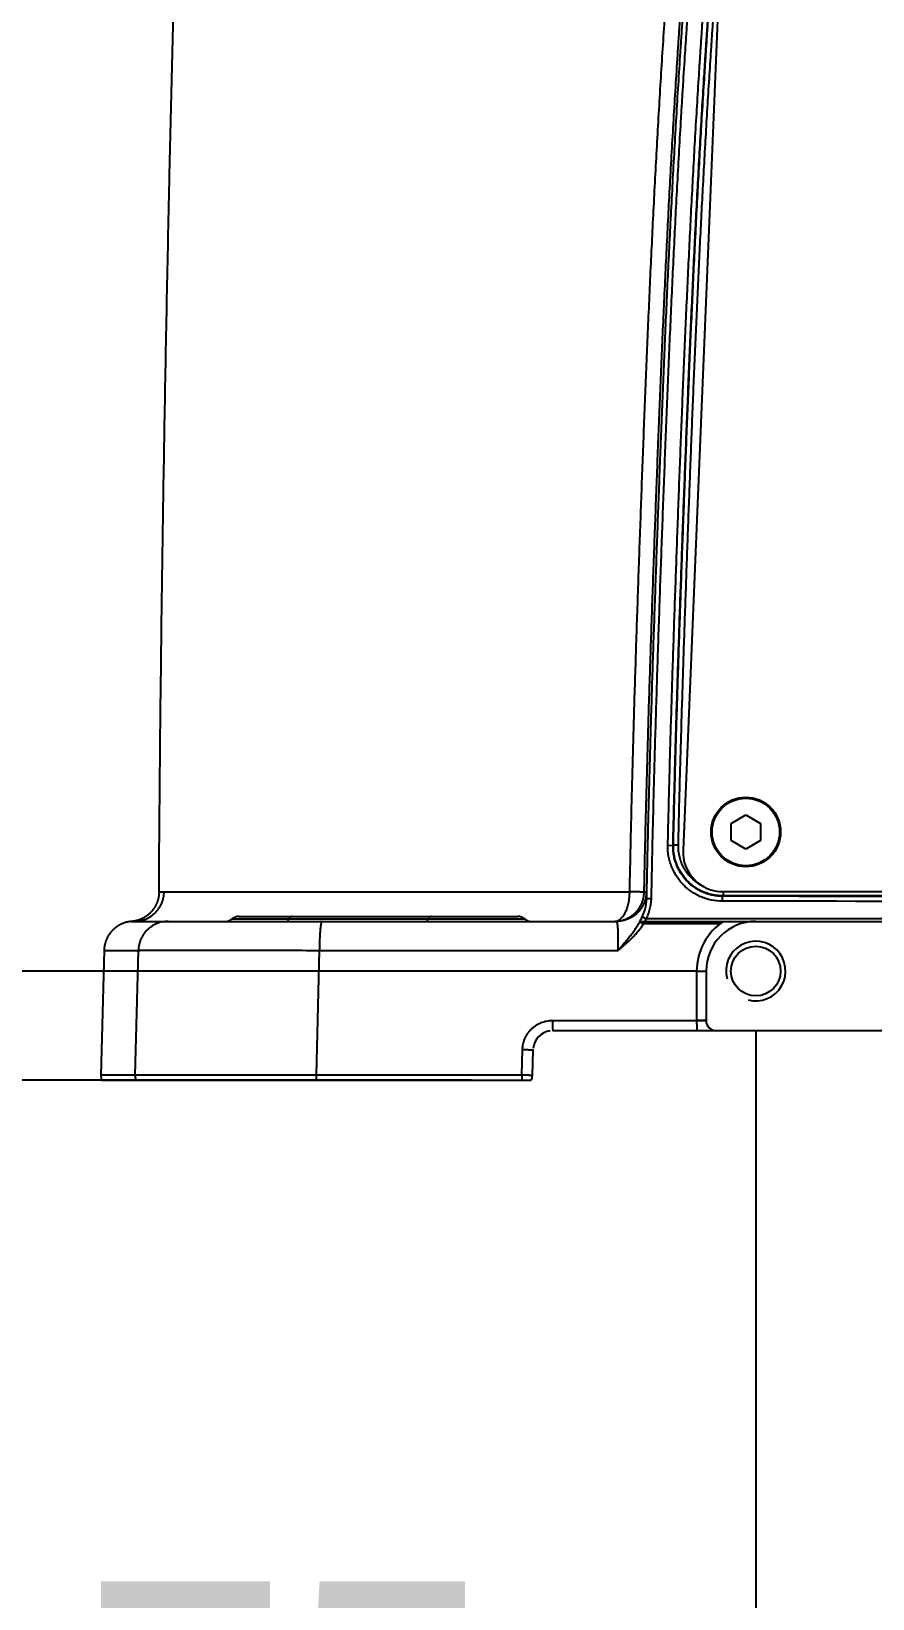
# Model space of a CAD drawing. Header units: millimetres. Extents: x 4086 to 8300, y 123 to 1549.
# Drawn here: x 6965.15 to 6986.33, y 619.69 to 659.13 of the extents above; entities that cross this region are included whole.
import ezdxf

# ---------------------------------------------------------------- set-up
doc = ezdxf.new("R2010")
doc.units = ezdxf.units.MM
for name, color, linetype in [('外形图', 7, 'Continuous'), ('尺寸标注', 7, 'Continuous'), ('整机图形', 7, 'Continuous')]:
    doc.layers.add(name, color=color, linetype=linetype)
doc.styles.add('思源黑', font='SourceHanSansCN-Normal.ttf')
doc.dimstyles.new('尺寸标注_1_4比例', dxfattribs={"dimtxt": 7, "dimasz": 6, "dimexe": 2, "dimexo": 1.5, "dimgap": 1, "dimtad": 1, "dimdec": 1, "dimlfac": 4, "dimdsep": 46, "dimtxsty": '思源黑', "dimcen": 0.09, "dimadec": 0, "dimazin": 0, "dimtp": 0.01, "dimtm": 0.01, "dimtfac": 1, "dimtdec": 1, "dimtofl": 0, "dimtmove": 0, "dimatfit": 3, "dimfxl": 1, "dimtolj": 1, "dimarcsym": 0})

# ---------------------------------------------------------------- blocks, each defined once
blk = doc.blocks.new('*D966')
at = {"layer": 'Defpoints', "color": 0}
for p in [(6997.764, 695.237), (6925.105, 632.737), (6972.335, 632.737)]:
    blk.add_point(p, dxfattribs=at)
at = {"layer": '尺寸标注', "color": 0, "lineweight": -2}
for p, q in [((6996.264, 695.237), (6923.105, 695.237)), ((6925.105, 689.237), (6925.105, 638.737)), ((6970.835, 632.737), (6923.105, 632.737))]:
    blk.add_line(p, q, dxfattribs=at)
at = {"layer": '尺寸标注', "color": 0}
for points in [[(6926.105, 689.237), (6924.105, 689.237), (6925.105, 695.237)], [(6924.105, 638.737), (6926.105, 638.737), (6925.105, 632.737)]]:
    blk.add_solid(points, dxfattribs=at)
at = {"layer": '尺寸标注', "color": 0, "insert": (6920.481, 664.863), "char_height": 7, "attachment_point": 5, "rotation": 90, "style": '思源黑'}
blk.add_mtext('\\A1;250', dxfattribs=at)
blk = doc.blocks.new('*D971')
at = {"layer": 'Defpoints', "color": 0}
for p in [(6855.764, 831.362), (6992.764, 628.928), (6855.764, 589.936)]:
    blk.add_point(p, dxfattribs=at)
at = {"layer": '尺寸标注', "color": 0, "lineweight": -2}
for p, q in [((6855.764, 829.862), (6855.764, 587.936)), ((6992.764, 627.428), (6992.764, 587.936)), ((6986.764, 589.936), (6861.764, 589.936))]:
    blk.add_line(p, q, dxfattribs=at)
at = {"layer": '尺寸标注', "color": 0}
for points in [[(6861.764, 590.936), (6861.764, 588.936), (6855.764, 589.936)], [(6986.764, 588.936), (6986.764, 590.936), (6992.764, 589.936)]]:
    blk.add_solid(points, dxfattribs=at)
at = {"layer": '尺寸标注', "color": 0, "insert": (6924.264, 594.551), "char_height": 7, "attachment_point": 5, "style": '思源黑'}
blk.add_mtext('\\A1;548', dxfattribs=at)
blk = doc.blocks.new('*D973')
at = {"layer": 'Defpoints', "color": 0}
for p in [(6978.764, 855.112), (7014.387, 632.737), (7073.522, 632.737)]:
    blk.add_point(p, dxfattribs=at)
at = {"layer": '尺寸标注', "color": 0, "lineweight": -2}
for p, q in [((6980.264, 855.112), (7075.522, 855.112)), ((7073.522, 849.112), (7073.522, 638.737)), ((7015.887, 632.737), (7075.522, 632.737))]:
    blk.add_line(p, q, dxfattribs=at)
at = {"layer": '尺寸标注', "color": 0}
for points in [[(7074.522, 849.112), (7072.522, 849.112), (7073.522, 855.112)], [(7072.522, 638.737), (7074.522, 638.737), (7073.522, 632.737)]]:
    blk.add_solid(points, dxfattribs=at)
at = {"layer": '尺寸标注', "color": 0, "insert": (7068.898, 743.924), "char_height": 7, "attachment_point": 5, "rotation": 90, "style": '思源黑'}
blk.add_mtext('\\A1;889.5', dxfattribs=at)
blk = doc.blocks.new('*D1003')
at = {"layer": 'Defpoints', "color": 0}
for p in [(6983.389, 635.487), (7002.139, 635.487), (7002.139, 612.013)]:
    blk.add_point(p, dxfattribs=at)
at = {"layer": '尺寸标注', "color": 0, "lineweight": -2}
for p, q in [((6983.389, 633.987), (6983.389, 610.013)), ((7002.139, 633.987), (7002.139, 610.013)), ((6983.389, 612.013), (6965.874, 612.013)), ((6989.389, 612.013), (6996.139, 612.013))]:
    blk.add_line(p, q, dxfattribs=at)
at = {"layer": '尺寸标注', "color": 0}
for points in [[(6989.389, 613.013), (6989.389, 611.013), (6983.389, 612.013)], [(6996.139, 611.013), (6996.139, 613.013), (7002.139, 612.013)]]:
    blk.add_solid(points, dxfattribs=at)
at = {"layer": '尺寸标注', "color": 0, "insert": (6971.632, 616.576), "char_height": 7, "attachment_point": 5, "style": '思源黑'}
blk.add_mtext('\\A1;75', dxfattribs=at)
blk = doc.blocks.new('*D1004')
at = {"layer": 'Defpoints', "color": 0}
for p in [(6983.389, 635.487), (6946.605, 632.737), (6977.734, 632.737)]:
    blk.add_point(p, dxfattribs=at)
at = {"layer": '整机图形', "color": 0, "lineweight": -2}
for p, q in [((6946.605, 641.487), (6946.605, 658.505)), ((6981.889, 635.487), (6944.605, 635.487)), ((6976.234, 632.737), (6944.605, 632.737)), ((6946.605, 626.737), (6946.605, 620.737))]:
    blk.add_line(p, q, dxfattribs=at)
at = {"layer": '整机图形', "color": 0}
for points in [[(6945.605, 641.487), (6947.605, 641.487), (6946.605, 635.487)], [(6947.605, 626.737), (6945.605, 626.737), (6946.605, 632.737)]]:
    blk.add_solid(points, dxfattribs=at)
at = {"layer": '整机图形', "color": 0, "insert": (6942.105, 652.996), "char_height": 7, "attachment_point": 5, "rotation": 90, "style": '思源黑'}
blk.add_mtext('\\A1;11', dxfattribs=at)

msp = doc.modelspace()

# ---------------------------------------------------------------- linework, layer by layer
at = {"layer": '外形图'}
for p, q in [((6982.5865, 663.297), (6981.5573, 638.5284)), ((6982.7666, 639.2018), (6983.139, 639.4168)), ((6983.139, 639.4168), (6983.5114, 639.2018)), ((6982.7666, 638.7718), (6982.7666, 639.2018)), ((6983.5114, 639.2018), (6983.5114, 638.7718)), ((6981.1753, 638.6504), (6981.3062, 638.6475)), ((6981.3149, 638.656), (6981.3062, 638.6475)), ((6981.4398, 638.6531), (6981.3149, 638.656)), ((6983.139, 638.5568), (6982.7666, 638.7718)), ((6983.5114, 638.7718), (6983.139, 638.5568)), ((6968.4944, 637.4824), (6980.2164, 637.4824)), ((6980.6348, 637.4714), (6980.5803, 637.4714)), ((6982.5644, 637.3772), (6982.5546, 637.3676)), ((6982.5564, 637.4868), (7002.9716, 637.4868)), ((6982.5644, 637.4868), (6982.5644, 637.3772)), ((7002.9639, 637.3772), (6982.5644, 637.3772)), ((6980.6432, 637.3156), (6980.762, 637.3131)), ((6967.6772, 636.7346), (6967.6709, 636.7341)), ((6967.6808, 636.7349), (6967.6772, 636.7346)), ((6967.6842, 636.7352), (6967.6808, 636.7349)), ((6967.6877, 636.7355), (6967.6842, 636.7352)), ((6967.6911, 636.7359), (6967.6877, 636.7355)), ((6967.695, 636.7363), (6967.6911, 636.7359)), ((6967.6991, 636.7367), (6967.695, 636.7363)), ((6967.7028, 636.7371), (6967.6991, 636.7367)), ((6967.7077, 636.7377), (6967.7028, 636.7371)), ((6967.7139, 636.7384), (6967.7077, 636.7377)), ((6967.7481, 636.7368), (6967.7483, 636.7368)), ((6967.7482, 636.7368), (6967.7481, 636.7368)), ((6967.7483, 636.7368), (6979.885, 636.7368)), ((6970.2129, 636.7993), (6977.5652, 636.7993)), ((6970.3782, 636.8618), (6977.3997, 636.8618)), ((6980.5088, 636.7368), (7005.0193, 636.7368)), ((6982.488, 636.6714), (6980.5573, 636.6714)), ((7004.8959, 636.8023), (6980.6322, 636.8023)), ((6966.9849, 636.0065), (6966.9027, 632.8684)), ((6966.9849, 636.0065), (6967.8472, 636.0065)), ((6967.7713, 632.8684), (6967.8472, 636.0065)), ((6972.3283, 632.8684), (6972.4058, 636.0065)), ((6972.4058, 636.0065), (6979.9233, 636.0065)), ((6981.9003, 635.4803), (6981.9003, 634.2429)), ((6982.139, 635.4868), (6982.139, 634.2364)), ((6978.2688, 634.243), (6982.139, 634.243)), ((6978.2688, 634.2429), (6981.9003, 634.2429)), ((6981.9082, 634.243), (6981.9003, 634.2429)), ((6978.2814, 633.9864), (7007.2442, 633.9864)), ((6978.2838, 633.9864), (7007.2442, 633.9864)), ((6977.5014, 632.8684), (6977.5183, 633.5126)), ((6977.7671, 632.8553), (6977.784, 633.4995)), ((6967.7713, 632.8684), (6966.9027, 632.8684)), ((6966.9361, 632.7368), (6977.7337, 632.7368)), ((6972.3283, 632.8684), (6967.7713, 632.8684)), ((6977.5014, 632.8684), (6972.3283, 632.8684))]:
    msp.add_line(p, q, dxfattribs=at)
for points in [[(6968.3681, 637.4779), (6968.368, 637.4683), (6968.3677, 637.4585), (6968.3674, 637.4488), (6968.3669, 637.439), (6968.3663, 637.4293), (6968.3655, 637.4196), (6968.3646, 637.4099), (6968.3636, 637.4001), (6968.3625, 637.3905), (6968.3612, 637.3808), (6968.3598, 637.3711), (6968.3583, 637.3615), (6968.3567, 637.3519), (6968.3549, 637.3423), (6968.3531, 637.3327), (6968.351, 637.3231), (6968.3489, 637.3136), (6968.3467, 637.3041), (6968.3443, 637.2947), (6968.3418, 637.2852), (6968.3391, 637.2758), (6968.3364, 637.2665), (6968.3335, 637.2572), (6968.3305, 637.2479), (6968.3274, 637.2386), (6968.3242, 637.2294), (6968.3208, 637.2202), (6968.3174, 637.2111), (6968.3138, 637.202), (6968.3101, 637.193), (6968.3063, 637.184), (6968.3023, 637.1751), (6968.2983, 637.1662), (6968.2941, 637.1574), (6968.2898, 637.1487), (6968.2854, 637.1399), (6968.2809, 637.1313), (6968.2763, 637.1227), (6968.2716, 637.1142), (6968.2667, 637.1057), (6968.2618, 637.0973), (6968.2567, 637.089), (6968.2515, 637.0807), (6968.2462, 637.0725), (6968.2409, 637.0643), (6968.2354, 637.0563), (6968.2298, 637.0483), (6968.2241, 637.0404), (6968.2183, 637.0325), (6968.2124, 637.0247), (6968.2064, 637.017), (6968.2003, 637.0094), (6968.1941, 637.0019), (6968.1878, 636.9945), (6968.1814, 636.9871), (6968.1749, 636.9798), (6968.1683, 636.9726), (6968.1616, 636.9655), (6968.1548, 636.9585), (6968.148, 636.9515), (6968.141, 636.9447), (6968.134, 636.9379), (6968.1269, 636.9312), (6968.1197, 636.9247), (6968.1124, 636.9182), (6968.105, 636.9118), (6968.0975, 636.9055), (6968.09, 636.8993), (6968.0824, 636.8933), (6968.0747, 636.8873), (6968.0669, 636.8814), (6968.059, 636.8756), (6968.0511, 636.8699), (6968.0431, 636.8643), (6968.035, 636.8588), (6968.0269, 636.8535), (6968.0186, 636.8482), (6968.0104, 636.8431), (6968.002, 636.838), (6967.9936, 636.8331), (6967.9851, 636.8282), (6967.9766, 636.8235), (6967.968, 636.8189), (6967.9593, 636.8144), (6967.9506, 636.81), (6967.9418, 636.8058), (6967.933, 636.8016), (6967.9241, 636.7976), (6967.9152, 636.7937), (6967.9062, 636.7898), (6967.8972, 636.7862), (6967.8881, 636.7826), (6967.879, 636.7791), (6967.8698, 636.7758), (6967.8605, 636.7726), (6967.8513, 636.7695), (6967.8423, 636.7666), (6967.8338, 636.764), (6967.8257, 636.7616), (6967.8181, 636.7595), (6967.8109, 636.7575), (6967.804, 636.7557), (6967.7975, 636.7541), (6967.7912, 636.7526), (6967.7852, 636.7512), (6967.7794, 636.7499), (6967.7739, 636.7487), (6967.7686, 636.7476), (6967.7634, 636.7465), (6967.7585, 636.7456), (6967.7537, 636.7447), (6967.7491, 636.7438), (6967.7446, 636.7431), (6967.7403, 636.7423), (6967.7361, 636.7417), (6967.7321, 636.741), (6967.7282, 636.7404), (6967.7244, 636.7399), (6967.7207, 636.7394), (6967.7172, 636.7389), (6967.7139, 636.7384)], [(6967.6709, 636.7341), (6967.6611, 636.7332), (6967.6513, 636.7322), (6967.6416, 636.7311), (6967.632, 636.7298), (6967.6223, 636.7284), (6967.6126, 636.7269), (6967.603, 636.7252), (6967.5934, 636.7234), (6967.5838, 636.7215), (6967.5742, 636.7195), (6967.5647, 636.7173), (6967.5552, 636.7151), (6967.5457, 636.7127), (6967.5363, 636.7101), (6967.5269, 636.7075), (6967.5175, 636.7047), (6967.5082, 636.7018), (6967.4989, 636.6988), (6967.4896, 636.6957), (6967.4804, 636.6924), (6967.4712, 636.6891), (6967.4621, 636.6856), (6967.453, 636.682), (6967.444, 636.6782), (6967.435, 636.6744), (6967.426, 636.6704), (6967.4172, 636.6663), (6967.4083, 636.6621), (6967.3996, 636.6578), (6967.3908, 636.6534), (6967.3822, 636.6489), (6967.3736, 636.6442), (6967.3651, 636.6395), (6967.3566, 636.6346), (6967.3482, 636.6296), (6967.3398, 636.6245), (6967.3315, 636.6193), (6967.3233, 636.614), (6967.3152, 636.6086), (6967.3071, 636.6031), (6967.2991, 636.5974), (6967.2912, 636.5917), (6967.2834, 636.5859), (6967.2756, 636.58), (6967.2679, 636.5739), (6967.2603, 636.5678), (6967.2528, 636.5616), (6967.2453, 636.5552), (6967.238, 636.5488), (6967.2307, 636.5423), (6967.2235, 636.5357), (6967.2164, 636.529), (6967.2094, 636.5222), (6967.2024, 636.5153), (6967.1956, 636.5083), (6967.1888, 636.5012), (6967.1822, 636.4941), (6967.1756, 636.4868), (6967.1691, 636.4795), (6967.1628, 636.4721), (6967.1565, 636.4646), (6967.1503, 636.457), (6967.1442, 636.4494), (6967.1383, 636.4416), (6967.1324, 636.4338), (6967.1266, 636.4259), (6967.1209, 636.418), (6967.1154, 636.4099), (6967.1099, 636.4018), (6967.1046, 636.3936), (6967.0993, 636.3854), (6967.0942, 636.3771), (6967.0891, 636.3687), (6967.0842, 636.3603), (6967.0794, 636.3518), (6967.0747, 636.3432), (6967.0701, 636.3346), (6967.0656, 636.3259), (6967.0613, 636.3171), (6967.057, 636.3083), (6967.0529, 636.2995), (6967.0489, 636.2905), (6967.045, 636.2816), (6967.0412, 636.2726), (6967.0375, 636.2635), (6967.034, 636.2544), (6967.0306, 636.2452), (6967.0273, 636.236), (6967.0241, 636.2268), (6967.021, 636.2175), (6967.0181, 636.2082), (6967.0152, 636.1988), (6967.0125, 636.1895), (6967.01, 636.18), (6967.0075, 636.1706), (6967.0052, 636.1611), (6967.003, 636.1516), (6967.0009, 636.142), (6966.9989, 636.1324), (6966.9971, 636.1228), (6966.9954, 636.1132), (6966.9938, 636.1036), (6966.9923, 636.0939), (6966.991, 636.0842), (6966.9898, 636.0745), (6966.9887, 636.0648), (6966.9878, 636.0551), (6966.9869, 636.0453), (6966.9862, 636.0356), (6966.9857, 636.0258), (6966.9852, 636.0161), (6966.9849, 636.0065)], [(6966.9027, 632.8684), (6966.9027, 632.8644), (6966.9026, 632.8602), (6966.9027, 632.8561), (6966.9028, 632.8519), (6966.903, 632.8477), (6966.9033, 632.8435), (6966.9037, 632.8394), (6966.9041, 632.8352), (6966.9045, 632.8311), (6966.9051, 632.8269), (6966.9057, 632.8228), (6966.9064, 632.8187), (6966.9072, 632.8146), (6966.908, 632.8105), (6966.9089, 632.8064), (6966.9098, 632.8023), (6966.9109, 632.7983), (6966.912, 632.7942), (6966.9131, 632.7902), (6966.9143, 632.7862), (6966.9156, 632.7823), (6966.917, 632.7783), (6966.9184, 632.7744), (6966.9199, 632.7705), (6966.9215, 632.7666), (6966.9231, 632.7628), (6966.9248, 632.759), (6966.9266, 632.7552), (6966.9284, 632.7514), (6966.9302, 632.7477), (6966.9322, 632.744), (6966.9342, 632.7403), (6966.9361, 632.7368)]]:
    msp.add_lwpolyline(points, dxfattribs=at)
for centre, radius in [((6983.139, 638.9868), 0.875), ((6983.139, 638.9868), 0.85), ((6983.389, 635.4868), 0.625)]:
    msp.add_circle(centre, radius, dxfattribs=at)
for centre, radius, start, end in [((6982.5564, 638.4868), 1, 177.62066, 270), ((6970.0475, 636.9868), 0.25, 270, 311.40962), ((6970.3782, 636.6118), 0.25, 90, 131.40962), ((6977.3998, 636.6118), 0.25, 48.59038, 90), ((6977.7305, 636.9868), 0.25, 228.59038, 270), ((6983.4007, 635.4806), 1.5004, 123.14348, 180.01016), ((6983.389, 635.4868), 1.25, 90, 180), ((6983.389, 635.4868), 0.75, 255, 195), ((6982.389, 634.2364), 0.25, 180, 270), ((6978.2838, 633.4864), 0.5, 98.23878, 174.29716), ((6977.5172, 632.8618), 0.25, 330, 358.5)]:
    msp.add_arc(centre, radius, start, end, dxfattribs=at)
for points, knots in [([(6968.3681, 637.4779), (6968.3742, 638.4944), (6968.3899, 640.5299), (6968.4232, 643.5805), (6968.4651, 646.6195), (6968.5145, 649.6276), (6968.5704, 652.5857), (6968.6505, 656.3746), (6968.7395, 660.0332), (6968.8354, 663.5448), (6968.9078, 666.0089), (6968.9825, 668.382), (6969.0602, 670.6929), (6969.1414, 672.9706), (6969.2561, 676.0251), (6969.3482, 678.3233), (6969.4116, 679.867)], [0, 0, 0, 0, 0.0719176, 0.1440141, 0.2158379, 0.2869372, 0.3568601, 0.4251548, 0.5550505, 0.6157757, 0.6736878, 0.7294516, 0.7837516, 0.8372722, 0.8906976, 1, 1, 1, 1]), ([(6980.2164, 637.4824), (6980.2274, 638.0266), (6980.2512, 639.1149), (6980.2926, 640.7473), (6980.3317, 642.1075), (6980.3656, 643.1955), (6980.3921, 644.0115), (6980.4196, 644.8275), (6980.4479, 645.6435), (6980.4767, 646.4594), (6980.5061, 647.2753), (6980.5361, 648.0912), (6980.567, 648.9071), (6980.5988, 649.723), (6980.6427, 650.8107), (6980.7005, 652.1702), (6980.7632, 653.5295), (6980.8168, 654.6168), (6980.8589, 655.4322), (6980.903, 656.2474), (6980.9493, 657.0625), (6980.9978, 657.8775), (6981.0486, 658.6924), (6981.093, 659.3713), (6981.1297, 659.9144), (6981.1579, 660.3216), (6981.187, 660.7288), (6981.2176, 661.1358), (6981.2503, 661.5427), (6981.297, 662.0849), (6981.361, 662.7621), (6981.4175, 663.3034), (6981.4468, 663.5739)], [0, 0, 0, 0, 0.0625011, 0.1250022, 0.1875034, 0.2187539, 0.2500045, 0.2812552, 0.3125058, 0.3437566, 0.3750073, 0.4062581, 0.437509, 0.4687598, 0.5000107, 0.5625123, 0.6250139, 0.6562647, 0.6875153, 0.7187659, 0.7500164, 0.7812668, 0.8125169, 0.8437669, 0.8593918, 0.8750167, 0.8906415, 0.906266, 0.92189, 0.9375135, 0.9687582, 1, 1, 1, 1]), ([(6980.5803, 637.4714), (6980.5916, 638.0145), (6980.616, 639.1008), (6980.6583, 640.7301), (6980.7063, 642.3593), (6980.7507, 643.7168), (6980.7881, 644.8027), (6980.817, 645.6171), (6980.8465, 646.4315), (6980.8765, 647.2459), (6980.9072, 648.0603), (6980.9492, 649.146), (6981.0041, 650.5031), (6981.0749, 652.1315), (6981.1389, 653.4882), (6981.1937, 654.5734), (6981.2367, 655.3872), (6981.2817, 656.2009), (6981.3289, 657.0144), (6981.3784, 657.8278), (6981.4217, 658.5055), (6981.4576, 659.0476), (6981.4851, 659.4542), (6981.5086, 659.7929), (6981.5277, 660.0638), (6981.547, 660.3348), (6981.5717, 660.6734), (6981.603, 661.0797), (6981.6364, 661.4857), (6981.6841, 662.0268), (6981.7496, 662.7026), (6981.8075, 663.2426), (6981.8376, 663.5125)], [0, 0, 0, 0, 0.0625014, 0.1250027, 0.1875041, 0.2500055, 0.2812562, 0.312507, 0.3437579, 0.3750088, 0.4062597, 0.4375107, 0.5000127, 0.5625147, 0.6250166, 0.6562674, 0.6875182, 0.7187689, 0.7500194, 0.7812698, 0.81252, 0.828145, 0.8437699, 0.8593948, 0.8672072, 0.8750196, 0.8906443, 0.9062686, 0.9218925, 0.9375156, 0.9687594, 1, 1, 1, 1]), ([(6980.6432, 637.3156), (6980.6543, 637.8619), (6980.6784, 638.9543), (6980.7204, 640.5929), (6980.7681, 642.2313), (6980.8123, 643.5965), (6980.8498, 644.6886), (6980.8787, 645.5077), (6980.9082, 646.3267), (6980.9383, 647.1457), (6980.969, 647.9647), (6981.0111, 649.0566), (6981.0661, 650.4214), (6981.1371, 652.059), (6981.214, 653.6963), (6981.2841, 655.0604), (6981.3443, 656.1515), (6981.3916, 656.9697), (6981.4412, 657.7877), (6981.4846, 658.4693), (6981.5205, 659.0145), (6981.5481, 659.4234), (6981.5716, 659.764), (6981.5908, 660.0365), (6981.6102, 660.309), (6981.6349, 660.6496), (6981.6663, 661.0582), (6981.6997, 661.4666), (6981.7474, 662.0109), (6981.8131, 662.6907), (6981.8711, 663.234), (6981.9012, 663.5055)], [0, 0, 0, 0, 0.0625001, 0.1250003, 0.1875004, 0.2500005, 0.2812506, 0.3125006, 0.3437507, 0.3750008, 0.4062508, 0.4375009, 0.5000009, 0.562501, 0.6250011, 0.687501, 0.718751, 0.750001, 0.781251, 0.812501, 0.828126, 0.8437509, 0.8593759, 0.8671884, 0.8750009, 0.8906259, 0.9062508, 0.9218757, 0.9375007, 0.9687503, 1, 1, 1, 1]), ([(6980.762, 637.3131), (6980.7731, 637.8591), (6980.7971, 638.9511), (6980.839, 640.589), (6980.887, 642.2267), (6980.9312, 643.5913), (6980.9684, 644.6829), (6981.0067, 645.7745), (6981.0466, 646.8661), (6981.0878, 647.9576), (6981.1299, 649.049), (6981.1849, 650.4133), (6981.2558, 652.0501), (6981.3199, 653.414), (6981.3748, 654.5048), (6981.4179, 655.3229), (6981.4629, 656.1409), (6981.5023, 656.8224), (6981.5351, 657.3676), (6981.5687, 657.9127), (6981.6035, 658.4577), (6981.6393, 659.0026), (6981.6666, 659.4113), (6981.6946, 659.82), (6981.7331, 660.3647), (6981.7741, 660.9093), (6981.8187, 661.4537), (6981.8483, 661.7937), (6981.8732, 662.0656), (6981.899, 662.3375), (6981.9326, 662.6772), (6981.9752, 663.0845), (6982.0048, 663.356), (6982.0198, 663.4917)], [0, 0, 0, 0, 0.0625001, 0.1250002, 0.1875003, 0.2500003, 0.2812503, 0.3125003, 0.3750003, 0.4062503, 0.4375003, 0.5000002, 0.5625002, 0.6250001, 0.6562501, 0.6875, 0.71875, 0.75, 0.7656249, 0.7812499, 0.8124998, 0.8281248, 0.8437498, 0.8593747, 0.8749997, 0.9062497, 0.9218749, 0.9374999, 0.9453124, 0.9531249, 0.9687499, 0.984375, 1, 1, 1, 1]), ([(6981.1753, 638.6504), (6981.1873, 639.1676), (6981.213, 640.2021), (6981.2567, 641.7536), (6981.2975, 643.0464), (6981.3321, 644.0806), (6981.3588, 644.8562), (6981.3863, 645.6318), (6981.4142, 646.4074), (6981.4427, 647.183), (6981.4719, 647.9585), (6981.5019, 648.734), (6981.5429, 649.7679), (6981.5965, 651.0603), (6981.6657, 652.6109), (6981.7281, 653.9029), (6981.7815, 654.9363), (6981.8232, 655.7112), (6981.8668, 656.4861), (6981.9125, 657.2608), (6981.9525, 657.9063), (6981.9856, 658.4226), (6982.0109, 658.8098), (6982.0366, 659.197), (6982.0628, 659.5842), (6982.0895, 659.9713), (6982.1173, 660.3583), (6982.1462, 660.7453), (6982.1767, 661.1321), (6982.2089, 661.5188), (6982.2431, 661.9054), (6982.2794, 662.2917), (6982.3308, 662.8065), (6982.3721, 663.1924), (6982.4007, 663.4495)], [0, 0, 0, 0, 0.0625001, 0.1250002, 0.1875002, 0.2187502, 0.2500002, 0.2812503, 0.3125003, 0.3437503, 0.3750002, 0.4062502, 0.4375002, 0.5000002, 0.5625001, 0.625, 0.65625, 0.6875, 0.71875, 0.7499999, 0.7812498, 0.7968748, 0.8124997, 0.8281247, 0.8437498, 0.8593748, 0.8749997, 0.8906247, 0.9062498, 0.9218749, 0.9375, 0.9531249, 0.96875, 1, 1, 1, 1]), ([(6981.3062, 638.6475), (6981.3182, 639.1645), (6981.3439, 640.1985), (6981.3876, 641.7493), (6981.4283, 643.0416), (6981.4629, 644.0753), (6981.4896, 644.8506), (6981.517, 645.6259), (6981.5449, 646.4011), (6981.5734, 647.1763), (6981.6026, 647.9515), (6981.6325, 648.7267), (6981.6734, 649.7602), (6981.727, 651.0519), (6981.7961, 652.6019), (6981.8585, 653.8933), (6981.9118, 654.9262), (6981.9535, 655.7008), (6981.9971, 656.4753), (6982.0427, 657.2497), (6982.0826, 657.8949), (6982.1157, 658.411), (6982.1409, 658.7981), (6982.1666, 659.1851), (6982.1928, 659.5721), (6982.2195, 659.959), (6982.2472, 660.3459), (6982.2761, 660.7327), (6982.3066, 661.1194), (6982.3387, 661.5059), (6982.3728, 661.8923), (6982.4092, 662.2784), (6982.4605, 662.793), (6982.5018, 663.1787), (6982.5303, 663.4357)], [0, 0, 0, 0, 0.0625001, 0.1250002, 0.1875002, 0.2187502, 0.2500002, 0.2812503, 0.3125003, 0.3437503, 0.3750002, 0.4062502, 0.4375002, 0.5000002, 0.5625001, 0.6250001, 0.65625, 0.6875, 0.71875, 0.75, 0.7812498, 0.7968748, 0.8124998, 0.8281248, 0.8437498, 0.8593748, 0.8749997, 0.8906247, 0.9062498, 0.9218749, 0.9375, 0.9531249, 0.96875, 1, 1, 1, 1]), ([(6981.3149, 638.656), (6981.3269, 639.1728), (6981.3526, 640.2064), (6981.3891, 641.4983), (6981.4208, 642.5317), (6981.4458, 643.3067), (6981.4717, 644.0817), (6981.4985, 644.8567), (6981.5259, 645.6317), (6981.5538, 646.4066), (6981.5823, 647.1815), (6981.6115, 647.9564), (6981.6414, 648.7313), (6981.6824, 649.7644), (6981.736, 651.0557), (6981.8052, 652.605), (6981.8676, 653.8959), (6981.9209, 654.9284), (6981.9626, 655.7027), (6982.0062, 656.477), (6982.0519, 657.2511), (6982.0918, 657.896), (6982.1249, 658.4119), (6982.1501, 658.7988), (6982.1759, 659.1857), (6982.202, 659.5725), (6982.2288, 659.9593), (6982.2565, 660.346), (6982.2854, 660.7327), (6982.3159, 661.1192), (6982.348, 661.5056), (6982.3822, 661.8918), (6982.4185, 662.2778), (6982.4698, 662.7922), (6982.5112, 663.1778), (6982.5396, 663.4347)], [0, 0, 0, 0, 0.0624999, 0.1249999, 0.1562499, 0.1874999, 0.2187498, 0.2499998, 0.2812498, 0.3124997, 0.3437497, 0.3749996, 0.4062495, 0.4374995, 0.4999994, 0.5624993, 0.6249992, 0.6562492, 0.6874991, 0.7187492, 0.7499991, 0.781249, 0.796874, 0.812499, 0.828124, 0.8437491, 0.8593741, 0.8749991, 0.8906241, 0.9062493, 0.9218744, 0.9374995, 0.9531246, 0.9687498, 1, 1, 1, 1]), ([(6981.4398, 638.6531), (6981.4513, 639.1456), (6981.4757, 640.1306), (6981.5171, 641.6079), (6981.5632, 643.0852), (6981.6047, 644.3161), (6981.6391, 645.3008), (6981.6743, 646.2854), (6981.7106, 647.2701), (6981.7481, 648.2546), (6981.7864, 649.2392), (6981.8363, 650.4698), (6981.9003, 651.9463), (6981.9692, 653.4227), (6982.0312, 654.6527), (6982.0842, 655.6366), (6982.1256, 656.3744), (6982.1688, 657.1121), (6982.2139, 657.8497), (6982.2532, 658.4643), (6982.2858, 658.9558), (6982.3106, 659.3245), (6982.3359, 659.6931), (6982.3702, 660.1846), (6982.406, 660.6759), (6982.4449, 661.167), (6982.4862, 661.6579), (6982.52, 662.0259), (6982.5438, 662.2711)], [0, 0, 0, 0, 0.0625, 0.125, 0.1874999, 0.2499999, 0.2812499, 0.3124999, 0.3749998, 0.4062498, 0.4374998, 0.4999997, 0.5624996, 0.6249996, 0.6874995, 0.7187495, 0.7499995, 0.7812495, 0.8124995, 0.8437495, 0.8593744, 0.8749994, 0.8906245, 0.9062496, 0.9374996, 0.9531246, 0.9687498, 1, 1, 1, 1]), ([(6982.5493, 637.2426), (6982.4582, 637.2427), (6982.3209, 637.2566), (6982.144, 637.3017), (6982.0152, 637.3486), (6981.8916, 637.4081), (6981.7747, 637.4796), (6981.6653, 637.5624), (6981.5647, 637.6556), (6981.4739, 637.7584), (6981.3938, 637.8697), (6981.3251, 637.9884), (6981.2685, 638.1134), (6981.2246, 638.2434), (6981.1837, 638.4215), (6981.1732, 638.5592), (6981.1753, 638.6504)], [0, 0, 0, 0, 0.1248326, 0.1873263, 0.2498223, 0.3123214, 0.3748248, 0.4373334, 0.4998475, 0.562368, 0.6248945, 0.6874273, 0.7499655, 0.8125085, 0.8750551, 1, 1, 1, 1]), ([(6982.5546, 637.3676), (6982.5131, 637.3676), (6982.4302, 637.3718), (6982.307, 637.3905), (6982.1863, 637.4213), (6982.0692, 637.464), (6981.957, 637.5181), (6981.8507, 637.5832), (6981.7513, 637.6584), (6981.66, 637.7432), (6981.5775, 637.8367), (6981.5047, 637.9378), (6981.4423, 638.0458), (6981.3909, 638.1594), (6981.3511, 638.2776), (6981.3232, 638.3991), (6981.3075, 638.5228), (6981.3053, 638.606), (6981.3062, 638.6475)], [0, 0, 0, 0, 0.0624726, 0.1249441, 0.1874162, 0.24989, 0.312367, 0.3748484, 0.4373354, 0.4998287, 0.5623288, 0.6248361, 0.6873505, 0.7498713, 0.8123979, 0.8749292, 0.9374636, 1, 1, 1, 1]), ([(6982.5644, 637.3772), (6982.5229, 637.3772), (6982.4399, 637.3813), (6982.3166, 637.3999), (6982.1958, 637.4306), (6982.0786, 637.4732), (6981.9663, 637.5272), (6981.8598, 637.5922), (6981.7604, 637.6674), (6981.6689, 637.7521), (6981.5864, 637.8455), (6981.5135, 637.9466), (6981.451, 638.0545), (6981.3996, 638.1681), (6981.3598, 638.2862), (6981.3318, 638.4077), (6981.3162, 638.5314), (6981.3139, 638.6145), (6981.3149, 638.656)], [0, 0, 0, 0, 0.0625001, 0.1249999, 0.1874999, 0.2499999, 0.3125, 0.375, 0.4375, 0.5000001, 0.5625001, 0.6250001, 0.6875001, 0.7500001, 0.8125001, 0.8750001, 0.9375, 1, 1, 1, 1]), ([(6982.0236, 637.6407), (6981.9787, 637.6653), (6981.8922, 637.7207), (6981.7751, 637.8206), (6981.6897, 637.9164), (6981.6298, 637.9994), (6981.5756, 638.0864), (6981.5192, 638.2017), (6981.4791, 638.3236), (6981.4572, 638.4236), (6981.4422, 638.5249), (6981.4387, 638.6019), (6981.4398, 638.6531)], [0, 0, 0, 0, 0.1249821, 0.2499637, 0.3749457, 0.4374729, 0.5000002, 0.6249821, 0.7499639, 0.8124911, 0.8750185, 1, 1, 1, 1]), ([(6967.7483, 636.7368), (6967.7726, 636.7368), (6967.8213, 636.7392), (6967.8935, 636.75), (6967.9644, 636.7678), (6968.0332, 636.7924), (6968.0993, 636.8237), (6968.1829, 636.8738), (6968.2777, 636.9516), (6968.3556, 637.0463), (6968.4059, 637.13), (6968.4374, 637.1963), (6968.4623, 637.2653), (6968.4805, 637.3365), (6968.4916, 637.409), (6968.4942, 637.4579), (6968.4944, 637.4824)], [0, 0, 0, 0, 0.0623581, 0.1247218, 0.1870978, 0.2494915, 0.3119075, 0.3743498, 0.4991743, 0.6241247, 0.6867194, 0.7493405, 0.8119842, 0.8746457, 0.9373193, 1, 1, 1, 1]), ([(6968.3681, 637.4779), (6968.3681, 637.4778), (6968.3681, 637.4779), (6968.3681, 637.4779), (6968.3682, 637.4779), (6968.3683, 637.4779), (6968.3684, 637.4779), (6968.3686, 637.4779), (6968.3689, 637.4779), (6968.3692, 637.4779), (6968.3696, 637.478), (6968.3703, 637.478), (6968.3713, 637.4781), (6968.3726, 637.4782), (6968.3742, 637.4783), (6968.3761, 637.4784), (6968.3782, 637.4785), (6968.3815, 637.4788), (6968.3862, 637.4791), (6968.3926, 637.4794), (6968.4, 637.4799), (6968.4084, 637.4803), (6968.4178, 637.4807), (6968.4282, 637.4812), (6968.4439, 637.4817), (6968.4661, 637.4822), (6968.4845, 637.4824), (6968.4944, 637.4824)], [0, 0, 0, 0, 0.0000612, 0.0002448, 0.0005509, 0.0009794, 0.0022036, 0.0039175, 0.006121, 0.008814, 0.0119966, 0.0156686, 0.0244809, 0.0352507, 0.0479775, 0.0626611, 0.0793011, 0.0978966, 0.1409504, 0.1918157, 0.2504859, 0.3169545, 0.3912131, 0.4732541, 0.5630714, 0.7660121, 1, 1, 1, 1]), ([(6979.8306, 636.7368), (6979.8432, 636.7368), (6979.8688, 636.7393), (6979.9066, 636.7503), (6979.9435, 636.7684), (6979.9791, 636.7934), (6980.0133, 636.8249), (6980.0456, 636.8627), (6980.0759, 636.9064), (6980.1038, 636.9556), (6980.129, 637.0098), (6980.1515, 637.0685), (6980.1709, 637.1312), (6980.1871, 637.1973), (6980.1999, 637.2661), (6980.2124, 637.3612), (6980.2162, 637.4337), (6980.2164, 637.4824)], [0, 0, 0, 0, 0.0415695, 0.0842141, 0.1288937, 0.1763732, 0.2271948, 0.2816865, 0.3399881, 0.4020819, 0.4678211, 0.5369535, 0.6091418, 0.6839797, 0.7610068, 0.8397202, 1, 1, 1, 1]), ([(6979.8306, 636.7368), (6979.8548, 636.7368), (6979.9033, 636.7392), (6979.9752, 636.7497), (6980.0458, 636.7672), (6980.1144, 636.7914), (6980.1804, 636.8221), (6980.2638, 636.8713), (6980.3587, 636.9477), (6980.437, 637.0409), (6980.4879, 637.1234), (6980.52, 637.1887), (6980.5456, 637.2568), (6980.5645, 637.327), (6980.5765, 637.3988), (6980.5798, 637.4472), (6980.5803, 637.4714)], [0, 0, 0, 0, 0.062514, 0.1250275, 0.1875417, 0.2500564, 0.3125717, 0.3750878, 0.4999759, 0.6248676, 0.6873882, 0.7499095, 0.8124315, 0.874954, 0.9374766, 1, 1, 1, 1]), ([(6980.6348, 637.4714), (6980.6343, 637.4472), (6980.6309, 637.3988), (6980.6189, 637.327), (6980.6, 637.2568), (6980.5744, 637.1887), (6980.5423, 637.1234), (6980.4914, 637.0409), (6980.4131, 636.9477), (6980.3183, 636.8713), (6980.2348, 636.8221), (6980.1689, 636.7914), (6980.1003, 636.7672), (6980.0297, 636.7497), (6979.9577, 636.7392), (6979.9093, 636.7368), (6979.885, 636.7368)], [0, 0, 0, 0, 0.0625234, 0.125046, 0.1875685, 0.2500905, 0.3126118, 0.3751324, 0.5000241, 0.6249122, 0.6874283, 0.7499436, 0.8124583, 0.8749725, 0.937486, 1, 1, 1, 1]), ([(6980.5803, 637.4714), (6980.5802, 637.4714), (6980.58, 637.4715), (6980.5792, 637.4716), (6980.5778, 637.4717), (6980.5755, 637.4719), (6980.5724, 637.4721), (6980.5687, 637.4723), (6980.5641, 637.4725), (6980.5589, 637.4727), (6980.5504, 637.4731), (6980.5381, 637.4736), (6980.5211, 637.4741), (6980.5014, 637.4748), (6980.479, 637.4755), (6980.454, 637.4762), (6980.4265, 637.477), (6980.3966, 637.4778), (6980.3523, 637.479), (6980.292, 637.4805), (6980.2424, 637.4818), (6980.2164, 637.4824)], [0, 0, 0, 0, 0.000846, 0.0022006, 0.0064468, 0.0127456, 0.0210927, 0.0314811, 0.0439006, 0.0583393, 0.0747828, 0.1136167, 0.1602474, 0.2144884, 0.2761224, 0.3449027, 0.4205535, 0.5027719, 0.5912283, 0.7854137, 1, 1, 1, 1]), ([(6980.6432, 637.3156), (6980.6431, 637.3276), (6980.6427, 637.3501), (6980.6419, 637.3816), (6980.6411, 637.4083), (6980.6402, 637.4277), (6980.6394, 637.4407), (6980.6389, 637.4487), (6980.6383, 637.4555), (6980.6377, 637.4611), (6980.6371, 637.4649), (6980.6366, 637.4674), (6980.6363, 637.4688), (6980.6359, 637.4699), (6980.6356, 637.4708), (6980.6351, 637.4714), (6980.6348, 637.4714)], [0, 0, 0, 0, 0.230253, 0.4313484, 0.6026313, 0.7434743, 0.8023534, 0.8535213, 0.8969679, 0.9326865, 0.9606804, 0.9717916, 0.9809925, 0.9883089, 0.9937974, 1, 1, 1, 1]), ([(6982.5493, 637.2426), (6982.5493, 637.2507), (6982.5494, 637.2664), (6982.5497, 637.2894), (6982.5501, 637.3075), (6982.5505, 637.3209), (6982.5509, 637.33), (6982.5512, 637.3382), (6982.5516, 637.3455), (6982.5521, 637.3518), (6982.5525, 637.3571), (6982.553, 637.3613), (6982.5534, 637.3642), (6982.5538, 637.3659), (6982.554, 637.3667), (6982.5543, 637.3673), (6982.5545, 637.3676), (6982.5546, 637.3676)], [0, 0, 0, 0, 0.1924055, 0.3775934, 0.54862, 0.6267926, 0.6990774, 0.7647976, 0.8233396, 0.8741595, 0.9167904, 0.9508509, 0.9760605, 0.9852993, 0.9922997, 0.9971197, 1, 1, 1, 1]), ([(7002.9737, 637.3676), (7001.2725, 637.3663), (6994.4661, 637.3626), (6987.6597, 637.3638), (6982.5546, 637.3676)], [0, 0, 0, 0, 0.2499436, 1, 1, 1, 1]), ([(6980.5322, 636.8539), (6980.5487, 636.8901), (6980.5788, 636.9641), (6980.6134, 637.0786), (6980.6361, 637.1962), (6980.6425, 637.2758), (6980.6432, 637.3156)], [0, 0, 0, 0, 0.2499666, 0.4999557, 0.7499692, 1, 1, 1, 1]), ([(6980.6322, 636.8023), (6980.6518, 636.8419), (6980.6873, 636.9232), (6980.7277, 637.0499), (6980.7538, 637.1804), (6980.7611, 637.2688), (6980.762, 637.3131)], [0, 0, 0, 0, 0.2499935, 0.4999952, 0.7499997, 1, 1, 1, 1]), ([(7002.979, 637.2426), (7001.2769, 637.2414), (6994.467, 637.2376), (6987.6571, 637.2388), (6982.5493, 637.2426)], [0, 0, 0, 0, 0.2499436, 1, 1, 1, 1]), ([(6967.6764, 636.7346), (6967.676, 636.7346), (6967.6793, 636.7348), (6967.6809, 636.7349), (6967.6875, 636.7352), (6967.6949, 636.7356), (6967.7052, 636.7361), (6967.7175, 636.7365), (6967.7321, 636.7368), (6967.7425, 636.7368), (6967.7481, 636.7368)], [0, 0, 0, 0, 0.0156033, 0.0624802, 0.1406225, 0.2500147, 0.3906486, 0.5625188, 0.7656267, 1, 1, 1, 1]), ([(6968.5943, 636.7368), (6968.5703, 636.7368), (6968.5221, 636.7345), (6968.4507, 636.7241), (6968.3805, 636.7067), (6968.3124, 636.6827), (6968.2469, 636.6522), (6968.1639, 636.6033), (6968.0695, 636.5274), (6967.9915, 636.4348), (6967.9406, 636.3528), (6967.9085, 636.2879), (6967.8828, 636.2201), (6967.8637, 636.1502), (6967.8514, 636.0788), (6967.8479, 636.0306), (6967.8472, 636.0065)], [0, 0, 0, 0, 0.0624091, 0.1248218, 0.1872428, 0.2496757, 0.3121237, 0.3745893, 0.4994354, 0.6243672, 0.6869366, 0.7495243, 0.8121278, 0.874744, 0.9373691, 1, 1, 1, 1]), ([(6971.5719, 636.7368), (6971.5752, 636.7368), (6971.582, 636.7376), (6971.5919, 636.7407), (6971.6017, 636.7459), (6971.6111, 636.753), (6971.6202, 636.762), (6971.6323, 636.777), (6971.6398, 636.7901), (6971.6445, 636.7993)], [0, 0, 0, 0, 0.0989611, 0.201201, 0.3096065, 0.4264244, 0.5532143, 0.6909117, 1, 1, 1, 1]), ([(6971.717, 636.8618), (6971.7137, 636.8618), (6971.7069, 636.8611), (6971.697, 636.858), (6971.6873, 636.8528), (6971.6778, 636.8457), (6971.6687, 636.8367), (6971.6567, 636.8216), (6971.6491, 636.8086), (6971.6445, 636.7993)], [0, 0, 0, 0, 0.0989611, 0.201201, 0.3096065, 0.4264244, 0.5532143, 0.6909117, 1, 1, 1, 1]), ([(6972.469, 636.7368), (6972.4685, 636.7368), (6972.4675, 636.7367), (6972.4659, 636.736), (6972.4644, 636.7349), (6972.4622, 636.7326), (6972.4595, 636.7286), (6972.4566, 636.7225), (6972.4537, 636.7146), (6972.4507, 636.7051), (6972.4479, 636.6939), (6972.445, 636.6811), (6972.4422, 636.6667), (6972.4385, 636.6443), (6972.434, 636.6126), (6972.4291, 636.5702), (6972.4246, 636.5224), (6972.4205, 636.4697), (6972.4168, 636.4124), (6972.4136, 636.3511), (6972.4099, 636.2632), (6972.4068, 636.148), (6972.4059, 636.0543), (6972.4058, 636.0065)], [0, 0, 0, 0, 0.0020873, 0.0043348, 0.0068716, 0.0097883, 0.0169698, 0.0261551, 0.0374523, 0.0509034, 0.0665173, 0.0842832, 0.1041771, 0.1261649, 0.1762447, 0.234109, 0.2992509, 0.3710862, 0.4489623, 0.5321674, 0.6199369, 0.8058986, 1, 1, 1, 1]), ([(6975.0809, 636.7368), (6975.0842, 636.7368), (6975.091, 636.7376), (6975.1009, 636.7407), (6975.1107, 636.7459), (6975.1201, 636.753), (6975.1292, 636.762), (6975.1413, 636.777), (6975.1488, 636.7901), (6975.1535, 636.7993)], [0, 0, 0, 0, 0.0989611, 0.201201, 0.3096065, 0.4264244, 0.5532143, 0.6909117, 1, 1, 1, 1]), ([(6975.226, 636.8618), (6975.2227, 636.8618), (6975.2159, 636.8611), (6975.206, 636.858), (6975.1962, 636.8528), (6975.1868, 636.8457), (6975.1777, 636.8367), (6975.1656, 636.8216), (6975.1581, 636.8086), (6975.1535, 636.7993)], [0, 0, 0, 0, 0.0989611, 0.201201, 0.3096065, 0.4264244, 0.5532143, 0.6909117, 1, 1, 1, 1]), ([(6979.9233, 636.0065), (6979.9249, 636.0545), (6979.9273, 636.1484), (6979.9283, 636.264), (6979.9278, 636.3522), (6979.9267, 636.4135), (6979.9251, 636.4708), (6979.9229, 636.5236), (6979.9201, 636.5713), (6979.9171, 636.6077), (6979.9144, 636.6339), (6979.9124, 636.6514), (6979.9102, 636.6673), (6979.9078, 636.6816), (6979.9054, 636.6944), (6979.9029, 636.7054), (6979.9002, 636.7149), (6979.8975, 636.7226), (6979.8946, 636.7287), (6979.892, 636.7327), (6979.8898, 636.7349), (6979.8883, 636.736), (6979.8867, 636.7367), (6979.8856, 636.7368), (6979.885, 636.7368)], [0, 0, 0, 0, 0.19512, 0.3819135, 0.469962, 0.5533285, 0.6312388, 0.7029794, 0.7679065, 0.825454, 0.8513076, 0.8751433, 0.8969172, 0.9165928, 0.9341412, 0.949543, 0.9627956, 0.9739203, 0.9829762, 0.9900888, 0.9930004, 0.9955545, 0.9978446, 1, 1, 1, 1]), ([(6979.9233, 636.0065), (6979.9359, 636.0206), (6979.9545, 636.042), (6979.9791, 636.0707), (6980.0037, 636.0993), (6980.0344, 636.1352), (6980.0711, 636.1784), (6980.1075, 636.2218), (6980.1555, 636.28), (6980.2147, 636.3535), (6980.2835, 636.4432), (6980.3495, 636.5349), (6980.4117, 636.6292), (6980.45, 636.694), (6980.4681, 636.727)], [0, 0, 0, 0, 0.0626445, 0.0939702, 0.125294, 0.187933, 0.250557, 0.3131587, 0.3757326, 0.5007858, 0.6257163, 0.7505416, 0.875292, 1, 1, 1, 1]), ([(6979.9233, 636.0065), (6979.9383, 636.0185), (6979.9606, 636.0368), (6979.9901, 636.0615), (6980.0195, 636.0863), (6980.0562, 636.1173), (6980.0998, 636.1551), (6980.1429, 636.1934), (6980.1997, 636.2454), (6980.2689, 636.3121), (6980.3486, 636.3957), (6980.424, 636.4831), (6980.4943, 636.5747), (6980.5371, 636.6387), (6980.5573, 636.6714)], [0, 0, 0, 0, 0.0624907, 0.0937395, 0.1249873, 0.18748, 0.2499747, 0.3124722, 0.3749717, 0.499971, 0.6249751, 0.7499827, 0.8749907, 1, 1, 1, 1]), ([(6980.4681, 636.727), (6980.4738, 636.7373), (6980.4964, 636.779), (6980.5175, 636.8215), (6980.5322, 636.8539)], [0, 0, 0, 0, 0.2498178, 1, 1, 1, 1]), ([(6980.4681, 636.727), (6980.4733, 636.7237), (6980.4855, 636.7161), (6980.5152, 636.6975), (6980.5398, 636.6823), (6980.5573, 636.6714)], [0, 0, 0, 0, 0.1740741, 0.4102326, 1, 1, 1, 1]), ([(6980.5322, 636.8539), (6980.5344, 636.8527), (6980.5394, 636.8499), (6980.5521, 636.843), (6980.5724, 636.8324), (6980.6007, 636.818), (6980.6213, 636.8077), (6980.6322, 636.8023)], [0, 0, 0, 0, 0.0657397, 0.1532586, 0.385489, 0.6762727, 1, 1, 1, 1]), ([(6980.5573, 636.6714), (6980.5641, 636.682), (6980.5905, 636.7248), (6980.6151, 636.7687), (6980.6322, 636.8023)], [0, 0, 0, 0, 0.250057, 1, 1, 1, 1]), ([(6967.8472, 636.0065), (6967.855, 636.0068), (6967.8737, 636.0073), (6967.9064, 636.0079), (6967.9486, 636.0085), (6968.0002, 636.0091), (6968.061, 636.0096), (6968.1602, 636.0103), (6968.3064, 636.0111), (6968.5076, 636.0117), (6968.7419, 636.0122), (6969.0075, 636.0125), (6969.3024, 636.0126), (6969.6244, 636.0125), (6970.1005, 636.012), (6970.7431, 636.011), (6971.5571, 636.0091), (6972.1185, 636.0074), (6972.4058, 636.0065)], [0, 0, 0, 0, 0.0051072, 0.0122989, 0.0215621, 0.032879, 0.0462284, 0.0615847, 0.0981969, 0.1424356, 0.1939622, 0.2523818, 0.3172464, 0.3880586, 0.464275, 0.6305442, 0.8109609, 1, 1, 1, 1]), ([(6981.9003, 635.4803), (6981.916, 635.4803), (6981.9467, 635.4804), (6981.9912, 635.4808), (6982.032, 635.4814), (6982.0676, 635.4822), (6982.0934, 635.483), (6982.1105, 635.4838), (6982.1204, 635.4843), (6982.128, 635.4849), (6982.134, 635.4854), (6982.1368, 635.486), (6982.139, 635.4864), (6982.139, 635.4868)], [0, 0, 0, 0, 0.1971801, 0.3855058, 0.5581541, 0.708873, 0.8322095, 0.8821751, 0.9237156, 0.9564626, 0.9801374, 0.9945799, 1, 1, 1, 1]), ([(6977.5183, 633.5126), (6977.5195, 633.5608), (6977.5286, 633.6332), (6977.5541, 633.7265), (6977.58, 633.7943), (6977.6123, 633.8592), (6977.6507, 633.9208), (6977.6949, 633.9783), (6977.7444, 634.0313), (6977.7988, 634.0793), (6977.8576, 634.1219), (6977.9201, 634.1585), (6977.9859, 634.189), (6978.0543, 634.2129), (6978.1481, 634.2359), (6978.2206, 634.243), (6978.2688, 634.243)], [0, 0, 0, 0, 0.124945, 0.1874986, 0.250054, 0.3126091, 0.3751611, 0.4377072, 0.5002458, 0.5627748, 0.6252925, 0.6877981, 0.7502911, 0.8127712, 0.8752396, 1, 1, 1, 1]), ([(6978.2688, 634.243), (6978.2688, 634.2264), (6978.2689, 634.1938), (6978.2697, 634.1465), (6978.2708, 634.109), (6978.272, 634.0812), (6978.273, 634.0625), (6978.2741, 634.0456), (6978.2752, 634.0306), (6978.2765, 634.0176), (6978.2776, 634.0082), (6978.2786, 634.0017), (6978.2793, 633.9977), (6978.28, 633.9943), (6978.2808, 633.9916), (6978.2815, 633.9894), (6978.2821, 633.988), (6978.2827, 633.9871), (6978.2831, 633.9866), (6978.2836, 633.9864), (6978.2838, 633.9864)], [0, 0, 0, 0, 0.1924429, 0.3782745, 0.5501447, 0.6286948, 0.7012696, 0.7671552, 0.8257068, 0.8763575, 0.918628, 0.9364993, 0.9521437, 0.9655357, 0.9766626, 0.9855342, 0.9922034, 0.9947608, 0.9968526, 1, 1, 1, 1]), ([(6981.9003, 634.2429), (6981.9003, 634.2264), (6981.9004, 634.1938), (6981.901, 634.1465), (6981.902, 634.1027), (6981.9033, 634.0643), (6981.9048, 634.0362), (6981.9061, 634.0176), (6981.9071, 634.0068), (6981.9081, 633.9984), (6981.9092, 633.992), (6981.91, 633.9885), (6981.911, 633.9864), (6981.9116, 633.9864)], [0, 0, 0, 0, 0.1929838, 0.3793268, 0.5516451, 0.7031175, 0.8277622, 0.8784488, 0.9206957, 0.9541072, 0.9784025, 0.9934855, 1, 1, 1, 1]), ([(6982.139, 634.2495), (6982.139, 634.2491), (6982.1369, 634.2487), (6982.1342, 634.2481), (6982.1285, 634.2476), (6982.1212, 634.247), (6982.1116, 634.2465), (6982.0952, 634.2457), (6982.0703, 634.2449), (6982.036, 634.2441), (6981.9966, 634.2435), (6981.9534, 634.2431), (6981.9235, 634.243), (6981.9082, 634.243)], [0, 0, 0, 0, 0.0054031, 0.0197392, 0.0432342, 0.07574, 0.1169929, 0.1666428, 0.2893524, 0.4396262, 0.6122506, 0.8012307, 1, 1, 1, 1]), ([(6982.139, 634.2364), (6982.139, 634.2368), (6982.1369, 634.2372), (6982.1342, 634.2378), (6982.1285, 634.2383), (6982.1212, 634.2389), (6982.1116, 634.2394), (6982.0952, 634.2402), (6982.0704, 634.241), (6982.0361, 634.2417), (6981.9966, 634.2424), (6981.9534, 634.2428), (6981.9235, 634.2429), (6981.9082, 634.243)], [0, 0, 0, 0, 0.0053958, 0.0197128, 0.0431791, 0.0756489, 0.1168618, 0.1664715, 0.2891151, 0.4393649, 0.6120236, 0.8010964, 1, 1, 1, 1]), ([(6977.5183, 633.5126), (6977.5352, 633.5122), (6977.5687, 633.5113), (6977.61, 633.5099), (6977.6419, 633.5088), (6977.6642, 633.5079), (6977.6852, 633.507), (6977.7046, 633.5061), (6977.7222, 633.5052), (6977.7379, 633.5043), (6977.7514, 633.5034), (6977.7613, 633.5027), (6977.768, 633.5021), (6977.7722, 633.5017), (6977.7757, 633.5013), (6977.7786, 633.5009), (6977.7809, 633.5006), (6977.7825, 633.5002), (6977.7835, 633.5), (6977.7839, 633.4997), (6977.784, 633.4996), (6977.784, 633.4995)], [0, 0, 0, 0, 0.1913497, 0.3772383, 0.465701, 0.5499352, 0.6290633, 0.7022609, 0.7687661, 0.8278869, 0.8790094, 0.9216042, 0.9395637, 0.9552349, 0.9685796, 0.9795662, 0.9881729, 0.9943912, 0.9982454, 0.9993363, 1, 1, 1, 1]), ([(6967.8046, 632.7368), (6967.7989, 632.7468), (6967.7889, 632.7674), (6967.7781, 632.8001), (6967.772, 632.834), (6967.771, 632.8569), (6967.7713, 632.8684)], [0, 0, 0, 0, 0.2499004, 0.4998849, 0.749928, 1, 1, 1, 1]), ([(6972.3311, 632.7368), (6972.3301, 632.758), (6972.3286, 632.8018), (6972.3282, 632.8457), (6972.3283, 632.8684)], [0, 0, 0, 0, 0.4825728, 1, 1, 1, 1]), ([(6977.5014, 632.8684), (6977.5005, 632.857), (6977.4994, 632.8343), (6977.4995, 632.8007), (6977.5007, 632.7733), (6977.5022, 632.7522), (6977.5031, 632.7419), (6977.5036, 632.7368)], [0, 0, 0, 0, 0.2605509, 0.5171492, 0.7651359, 0.8844875, 1, 1, 1, 1]), ([(6977.7671, 632.8553), (6977.7671, 632.8554), (6977.767, 632.8555), (6977.7666, 632.8557), (6977.7656, 632.856), (6977.764, 632.8564), (6977.7618, 632.8567), (6977.7589, 632.8571), (6977.7553, 632.8575), (6977.7512, 632.8579), (6977.7444, 632.8585), (6977.7345, 632.8592), (6977.721, 632.8601), (6977.7053, 632.861), (6977.6877, 632.8619), (6977.6683, 632.8628), (6977.6473, 632.8637), (6977.625, 632.8646), (6977.5932, 632.8657), (6977.5603, 632.8668), (6977.5269, 632.8677), (6977.5099, 632.8682), (6977.5014, 632.8684)], [0, 0, 0, 0, 0.0006609, 0.0017521, 0.0056072, 0.0118254, 0.020432, 0.0314187, 0.0447636, 0.060435, 0.0783947, 0.1209902, 0.1721134, 0.231235, 0.297741, 0.3709394, 0.450068, 0.5343027, 0.6227655, 0.8086532, 0.904139, 1, 1, 1, 1])]:
    msp.add_open_spline(points, degree=3, knots=knots, dxfattribs=at)

# ---------------------------------------------------------------- dimensions: what is measured, and where the dimension line sits
at = {"layer": '尺寸标注'}
dim = msp.add_linear_dim(base=(7073.5221, 632.7368), p1=(6978.764, 855.1118), p2=(7014.3874, 632.7368), angle=90, dimstyle='尺寸标注_1_4比例', dxfattribs=at)
dim.commit()
dim.dimension.update_dxf_attribs({"geometry": '*D973', "text_midpoint": (7068.8978, 743.9243)})
for base, p1, p2, picture, middle in [((6855.764, 589.9361), (6992.764, 628.9285), (6855.764, 831.3618), '*D971', (6924.264, 589.9361)), ((7002.139, 612.0134), (6983.389, 635.4868), (7002.139, 635.4868), '*D1003', (6971.6315, 612.0134))]:
    dim = msp.add_linear_dim(base=base, p1=p1, p2=p2, dimstyle='尺寸标注_1_4比例', dxfattribs=at)
    dim.commit()
    dim.dimension.update_dxf_attribs({"geometry": picture, "text_midpoint": middle, "dimtype": 160})
dim = msp.add_linear_dim(base=(6925.1053, 632.7368), p1=(6997.764, 695.2368), p2=(6972.3349, 632.7368), angle=90, dimstyle='尺寸标注_1_4比例', dxfattribs=at)
dim.commit()
dim.dimension.update_dxf_attribs({"geometry": '*D966', "text_midpoint": (6925.1053, 664.8626), "dimtype": 160})
at = {"layer": '整机图形'}
dim = msp.add_linear_dim(base=(6946.6053, 632.7368), p1=(6983.389, 635.4868), p2=(6977.7337, 632.7368), angle=90, dimstyle='尺寸标注_1_4比例', dxfattribs=at)
dim.commit()
dim.dimension.update_dxf_attribs({"geometry": '*D1004', "text_midpoint": (6946.6053, 652.9957), "dimtype": 160})

doc.saveas('drawing.dxf')
